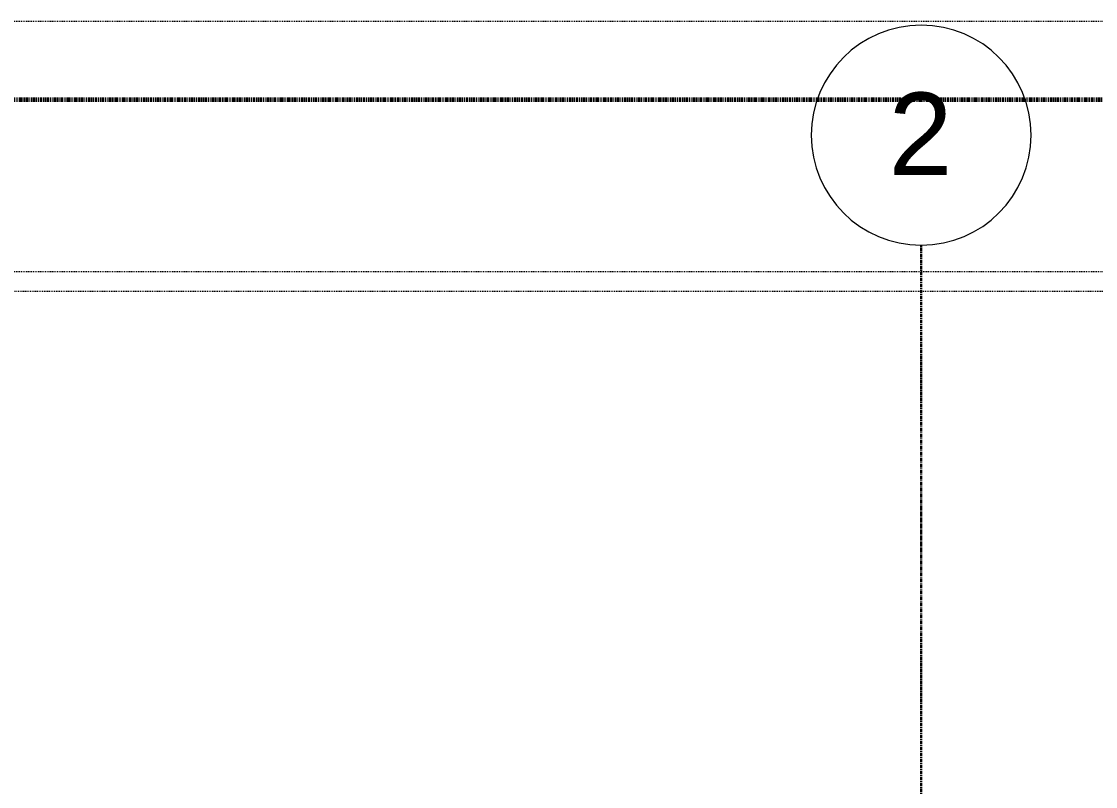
# Model space of a CAD drawing. Header units: inches. Extents: x -4110 to -1807, y 11006 to 12281.
# Drawn here: x -3285.3 to -3129, y 12168.7 to 12280 of the extents above; entities that cross this region are included whole.
import ezdxf

# ---------------------------------------------------------------- set-up
doc = ezdxf.new("R2010")
doc.units = ezdxf.units.IN
doc.header["$MEASUREMENT"] = 0
for name, pattern in [('Aligning Line 1_8_', [0.25, 0.125, -0.125]), ('Aligning Line 1_8__2_', [0.25, 0.125, -0.125]), ('Double Dash 3_8_', [1, 0.375, -0.125, 0.125, -0.125, 0.125, -0.125]), ('Grid Line 1_2_', [0.875, 0.5, -0.125, 0.125, -0.125])]:
    doc.linetypes.add(name, pattern=pattern)
for name, color, linetype, lineweight in [('0-1', 7, 'Continuous', 5), ('0-4', 50, 'Double Dash 3_8_', 60), ('0-5', 165, 'Continuous', 5), ('C-PROP-LINE-1', 50, 'Double Dash 3_8_', 60), ('G-ANNO-SYMB', 111, 'Aligning Line 1_8_', 9), ('G-ANNO-SYMB-1', 147, 'Aligning Line 1_8_', 9), ('G-ANNO-SYMB-2', 147, 'Aligning Line 1_8__2_', 9), ('S-GRID-1', 1, 'Grid Line 1_2_', 30), ('S-GRID-IDEN', 1, 'Continuous', 9), ('S-GRID-IDEN-1', 147, 'Continuous', 9)]:
    doc.layers.add(name, color=color, linetype=linetype, lineweight=lineweight)
doc.styles.add('Arial', font='arial.ttf', dxfattribs={"height": 12})

# ---------------------------------------------------------------- blocks, each defined once
blk = doc.blocks.new('CTR - 1st Phase - Unit Layouts_rvt-1-ENLARGED RCP - 2ND FLOOR PLAN - EAST')
at = {"layer": 'G-ANNO-SYMB-1'}
blk.add_line((-1871.64, 12240.75), (-4009.53, 12240.75), dxfattribs=at)
blk = doc.blocks.new('Family - ___-1878357-ENLARGED RCP - 2ND FLOOR PLAN - EAST')
at = {"layer": 'C-PROP-LINE-1'}
blk.add_line((-3989.61, 12268.69), (-1871.64, 12268.69), dxfattribs=at)
blk = doc.blocks.new('CTR - 1st Phase - Shell_rvt-1-ENLARGED RCP - 2ND FLOOR PLAN - EAST')
at = {"layer": '0-4'}
blk.add_blockref('Family - ___-1878357-ENLARGED RCP - 2ND FLOOR PLAN - EAST', (0, 0), dxfattribs=at)
blk = doc.blocks.new('Grid - Grid Head - Circle-1738874-ENLARGED RCP - 2ND FLOOR PLAN - EAST')
at = {"layer": 'S-GRID-IDEN-1'}
for start, end in [(360, 180), (180, 360)]:
    blk.add_arc((0, 0), 0.25, start, end, dxfattribs=at)
blk = doc.blocks.new('CTR - 1st Phase - Structure_rvt-1-ENLARGED RCP - 2ND FLOOR PLAN - EAST')
at = {"layer": 'G-ANNO-SYMB-2'}
blk.add_line((-1910.96, 12243.6), (-4007.78, 12243.6), dxfattribs=at)
at = {"layer": 'S-GRID-1'}
blk.add_line((-3154.32, 11005.88), (-3154.32, 12247.5), dxfattribs=at)
at = {"layer": '0-5', "xscale": 63.99999999999997, "yscale": 63.99999999999997, "zscale": 63.99999999999997}
blk.add_blockref('Grid - Grid Head - Circle-1738874-ENLARGED RCP - 2ND FLOOR PLAN - EAST', (-3154.32, 12263.5), dxfattribs=at)
at = {"layer": 'S-GRID-IDEN', "insert": (-3159.08, 12269.69), "char_height": 12, "width": 11.312, "attachment_point": 1, "style": 'Arial'}
blk.add_mtext('2', dxfattribs=at)

msp = doc.modelspace()

# ---------------------------------------------------------------- linework, layer by layer
at = {"layer": 'G-ANNO-SYMB'}
msp.add_line((-1910.96, 12280.04), (-4027.11, 12280.04), dxfattribs=at)

# ---------------------------------------------------------------- block references
at = {"layer": '0-1'}
for name in ['CTR - 1st Phase - Structure_rvt-1-ENLARGED RCP - 2ND FLOOR PLAN - EAST', 'CTR - 1st Phase - Shell_rvt-1-ENLARGED RCP - 2ND FLOOR PLAN - EAST', 'CTR - 1st Phase - Unit Layouts_rvt-1-ENLARGED RCP - 2ND FLOOR PLAN - EAST']:
    msp.add_blockref(name, (0, 0), dxfattribs=at)

doc.saveas('drawing.dxf')
